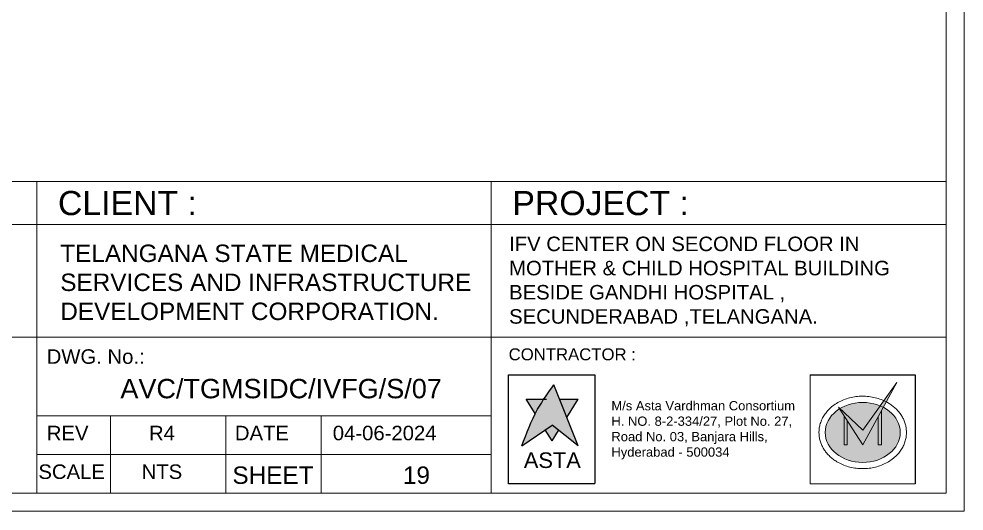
# Model space of a CAD drawing. Extents: x 3552052 to 4102982, y -707811 to -630695.
# Drawn here: x 3739880 to 3749647, y -701711 to -696621 of the extents above; entities that cross this region are included whole.
import ezdxf
from ezdxf.enums import TextEntityAlignment as Align

# ---------------------------------------------------------------- set-up
doc = ezdxf.new("R2010")
doc.units = 0
doc.header["$LTSCALE"] = 6
doc.header["$MEASUREMENT"] = 0
doc.layers.get('0').update_dxf_attribs({"linetype": 'CONTINUOUS', "lineweight": 0})
for name, color, linetype, lineweight in [('0.0', 8, 'CONTINUOUS', 0), ('hatch', 252, 'CONTINUOUS', 0), ('MEP_HVAC_TEXT', 7, 'CONTINUOUS', 0), ('TITLE', 7, 'CONTINUOUS', 0)]:
    doc.layers.add(name, color=color, linetype=linetype, lineweight=lineweight)
doc.styles.add('ARIAL', font='arial.ttf')

# ---------------------------------------------------------------- blocks, each defined once
blk = doc.blocks.new('IVF-CONTRACTOR')
at = {"lineweight": -3, "true_color": 0x293189}
h = blk.add_hatch(color=177, dxfattribs=at)
h.dxf.hatch_style = 1
edge = h.paths.add_edge_path()
edge.add_spline(control_points=[(3037286, -1386527), (3037185, -1386667), (3036944, -1387001), (3036801, -1387388), (3036719, -1387609)], knot_values=[0, 0, 0, 0, 519.520055, 1226.818077, 1226.818077, 1226.818077, 1226.818077], degree=3, periodic=0)
edge.add_line((3036719, -1387609), (3037255, -1387240))
edge.add_line((3037255, -1387240), (3037717, -1387609))
edge.add_line((3037717, -1387609), (3037286, -1386527))
at = {"lineweight": -3, "true_color": 0xc7c8ca}
h = blk.add_hatch(color=9, dxfattribs=at)
h.dxf.hatch_style = 1
edge = h.paths.add_edge_path()
edge.add_spline(control_points=[(3036953, -1387033), (3036967, -1387008), (3037022, -1386919), (3037088, -1386836), (3037139, -1386779)], knot_values=[3356.588859, 3356.588859, 3356.588859, 3356.588859, 3831.174934, 5081.098827, 5081.098827, 5081.098827, 5081.098827], degree=3, periodic=0)
edge.add_line((3037139, -1386779), (3036793, -1386779))
edge.add_line((3036793, -1386779), (3036953, -1387033))
h.paths.add_polyline_path([(3037717, -1386779), (3037386, -1386779), (3037515, -1387102)])
h.paths.add_polyline_path([(3037370, -1387332), (3037255, -1387240), (3037134, -1387323), (3037255, -1387517)])
at = {"true_color": 0xed1f24}
h = blk.add_hatch(color=240, dxfattribs=at)
h.dxf.hatch_style = 1
edge = h.paths.add_edge_path()
edge.add_line((3042329, -1386921), (3042349, -1386951))
edge.add_ellipse((3042760, -1387369), major_axis=(-665, 0), ratio=0.800236, start_angle=-52.6357, end_angle=-51.8324, ccw=False)
edge.add_line((3042356, -1386946), (3042329, -1386921))
at = {"layer": '0.0', "true_color": 0xed1f24}
h = blk.add_hatch(color=240, dxfattribs=at)
h.dxf.hatch_style = 1
edge = h.paths.add_edge_path()
edge.add_line((3042760, -1387590), (3043125, -1386925))
edge.add_ellipse((3042760, -1387369), major_axis=(-665, 0), ratio=0.800236, start_angle=-123.3804, end_angle=-117.8517)
edge.add_line((3043070, -1386899), (3042760, -1387331))
edge.add_line((3042760, -1387331), (3042356, -1386946))
edge.add_ellipse((3042760, -1387369), major_axis=(-665, 0), ratio=0.800236, start_angle=-52.6357, end_angle=-51.8324)
edge.add_line((3042349, -1386951), (3042760, -1387590))
edge = h.paths.add_edge_path()
edge.add_spline(control_points=[(3043179, -1386828), (3043165, -1386821), (3043150, -1386814), (3043136, -1386807)], knot_values=[-2.156071, -2.156071, -2.156071, -2.156071, -2.090953, -2.090953, -2.090953, -2.090953], degree=3, periodic=0)
edge.add_line((3043136, -1386807), (3043070, -1386899))
edge.add_ellipse((3042760, -1387369), major_axis=(-665, 0), ratio=0.800236, start_angle=-123.3804, end_angle=-117.8517, ccw=False)
edge.add_line((3043125, -1386925), (3043179, -1386828))
edge = h.paths.add_edge_path()
edge.add_line((3043367, -1386486), (3043136, -1386807))
edge.add_spline(control_points=[(3043136, -1386807), (3043150, -1386814), (3043165, -1386821), (3043179, -1386828)], knot_values=[-2.156071, -2.156071, -2.156071, -2.156071, -2.090953, -2.090953, -2.090953, -2.090953], degree=3, periodic=0)
edge.add_line((3043179, -1386828), (3043367, -1386486))
at = {"layer": '0.0', "true_color": 0x139b48}
h = blk.add_hatch(color=114, dxfattribs=at)
h.dxf.hatch_style = 1
edge = h.paths.add_edge_path()
edge.add_ellipse((3042760, -1387369), major_axis=(-665, 0), ratio=0.800236, start_angle=-51.8324, end_angle=236.6196)
edge.add_line((3043125, -1386925), (3043091, -1386988))
edge.add_line((3043091, -1386988), (3043091, -1387590))
edge.add_line((3043091, -1387590), (3043036, -1387590))
edge.add_line((3043036, -1387590), (3043036, -1387088))
edge.add_line((3043036, -1387088), (3042760, -1387590))
edge.add_line((3042760, -1387590), (3042484, -1387160))
edge.add_line((3042484, -1387160), (3042484, -1387590))
edge.add_line((3042484, -1387590), (3042428, -1387590))
edge.add_line((3042428, -1387590), (3042428, -1387075))
edge.add_line((3042428, -1387075), (3042349, -1386951))
edge = h.paths.add_edge_path()
edge.add_ellipse((3042760, -1387369), major_axis=(-665, 0), ratio=0.800236, start_angle=-117.8517, end_angle=-52.6357)
edge.add_line((3042356, -1386946), (3042760, -1387331))
edge.add_line((3042760, -1387331), (3043070, -1386899))
at = {"layer": '0.0', "true_color": 0x000000}
h = blk.add_hatch(color=18, dxfattribs=at)
h.dxf.hatch_style = 1
h.paths.add_polyline_path([(3042484, -1387160), (3042428, -1387075), (3042428, -1387590), (3042484, -1387590)])
h.paths.add_polyline_path([(3043036, -1387590), (3043091, -1387590), (3043091, -1386988), (3043036, -1387088)])
at = {"lineweight": -3}
for p, q in [((3036484, -1386350), (3038013, -1386350)), ((3036484, -1388267), (3036484, -1386350)), ((3036485, -1386350), (3038009, -1386350)), ((3036485, -1388278), (3036485, -1386350)), ((3038013, -1386350), (3038013, -1388267)), ((3041829, -1386350), (3043688, -1386350)), ((3043688, -1386350), (3043688, -1388278)), ((3038011, -1388278), (3036483, -1388278))]:
    blk.add_line(p, q, dxfattribs=at)
at = {"color": 251, "lineweight": -3, "true_color": 0x636466}
for p, q in [((3037717, -1387609), (3037286, -1386527)), ((3036793, -1386779), (3037155, -1386779)), ((3036953, -1387033), (3036793, -1386779)), ((3037386, -1386779), (3037717, -1386779)), ((3037515, -1387102), (3037717, -1386779)), ((3036719, -1387609), (3037255, -1387240)), ((3037717, -1387609), (3037255, -1387240)), ((3037255, -1387517), (3037134, -1387323)), ((3037255, -1387517), (3037370, -1387332))]:
    blk.add_line(p, q, dxfattribs=at)
blk.add_spline([(3036719, -1387609), (3036998, -1386959), (3037286, -1386527)], degree=3, dxfattribs=at)
at = {"layer": '0.0'}
for p, q in [((3036485, -1386350), (3038009, -1386350)), ((3036485, -1388278), (3036485, -1386350)), ((3036485, -1388278), (3036485, -1386350)), ((3036485, -1386350), (3038009, -1386350)), ((3038013, -1386350), (3038013, -1388278)), ((3041829, -1386350), (3043688, -1386350)), ((3041829, -1388278), (3041829, -1386350)), ((3043688, -1386350), (3043688, -1388278)), ((3038009, -1388278), (3036485, -1388278)), ((3043688, -1388278), (3041829, -1388278))]:
    blk.add_line(p, q, dxfattribs=at)
at = {"layer": '0.0', "color": 18, "true_color": 0x000000}
for p, q in [((3042760, -1387590), (3043367, -1386486)), ((3042760, -1387331), (3043367, -1386486)), ((3042760, -1387590), (3042329, -1386921)), ((3042329, -1386921), (3042760, -1387331)), ((3042428, -1387075), (3042428, -1387590)), ((3043036, -1387088), (3043036, -1387590)), ((3043091, -1387590), (3043091, -1386988)), ((3042484, -1387590), (3042484, -1387160)), ((3042428, -1387590), (3042484, -1387590)), ((3043036, -1387590), (3043091, -1387590))]:
    blk.add_line(p, q, dxfattribs=at)
at = {"layer": '0.0'}
blk.add_ellipse((3042760, -1387369), major_axis=(-665, 0), ratio=0.800236, start_param=-3.141592653589793, end_param=3.141592653589793, dxfattribs=at)
blk.add_open_spline([(3043535, -1387369), (3043535, -1387353), (3043534, -1387336), (3043530, -1387296), (3043527, -1387272), (3043516, -1387226), (3043509, -1387202), (3043492, -1387157), (3043483, -1387135), (3043460, -1387092), (3043448, -1387071), (3043420, -1387031), (3043405, -1387011), (3043372, -1386974), (3043355, -1386956), (3043318, -1386922), (3043298, -1386906), (3043258, -1386875), (3043236, -1386861), (3043183, -1386829), (3043150, -1386812), (3043081, -1386783), (3043045, -1386771), (3042972, -1386750), (3042935, -1386742), (3042860, -1386731), (3042821, -1386728), (3042745, -1386726), (3042706, -1386727), (3042630, -1386735), (3042593, -1386741), (3042518, -1386757), (3042482, -1386768), (3042412, -1386794), (3042377, -1386809), (3042312, -1386843), (3042280, -1386862), (3042221, -1386905), (3042194, -1386928), (3042147, -1386974), (3042127, -1386996), (3042091, -1387042), (3042074, -1387067), (3042045, -1387117), (3042033, -1387143), (3042012, -1387197), (3042003, -1387225), (3041992, -1387276), (3041988, -1387299), (3041984, -1387347), (3041984, -1387371), (3041986, -1387418), (3041989, -1387442), (3041997, -1387489), (3042003, -1387512), (3042018, -1387557), (3042026, -1387580), (3042047, -1387623), (3042058, -1387645), (3042084, -1387686), (3042098, -1387706), (3042129, -1387744), (3042145, -1387762), (3042180, -1387798), (3042199, -1387814), (3042238, -1387846), (3042259, -1387861), (3042311, -1387894), (3042343, -1387912), (3042409, -1387944), (3042444, -1387957), (3042515, -1387980), (3042552, -1387989), (3042626, -1388003), (3042664, -1388007), (3042740, -1388012), (3042778, -1388012), (3042854, -1388008), (3042892, -1388003), (3042966, -1387989), (3043003, -1387980), (3043074, -1387958), (3043109, -1387944), (3043175, -1387913), (3043208, -1387895), (3043268, -1387856), (3043297, -1387834), (3043351, -1387787), (3043376, -1387761), (3043416, -1387713), (3043432, -1387690), (3043462, -1387643), (3043475, -1387619), (3043497, -1387569), (3043507, -1387543), (3043522, -1387491), (3043527, -1387464), (3043533, -1387415), (3043535, -1387392), (3043535, -1387369)], degree=3, knots=[-3.141593, -3.141593, -3.141593, -3.141593, -3.06788, -3.06788, -2.960953, -2.960953, -2.854026, -2.854026, -2.747099, -2.747099, -2.640172, -2.640172, -2.533245, -2.533245, -2.426319, -2.426319, -2.319392, -2.319392, -2.212465, -2.212465, -2.059875, -2.059875, -1.907286, -1.907286, -1.754697, -1.754697, -1.602107, -1.602107, -1.449518, -1.449518, -1.296928, -1.296928, -1.144339, -1.144339, -0.99175, -0.99175, -0.83916, -0.83916, -0.686571, -0.686571, -0.558641, -0.558641, -0.43071, -0.43071, -0.30278, -0.30278, -0.17485, -0.17485, -0.068516, -0.068516, 0.037819, 0.037819, 0.144154, 0.144154, 0.250488, 0.250488, 0.356823, 0.356823, 0.463157, 0.463157, 0.569492, 0.569492, 0.675826, 0.675826, 0.782161, 0.782161, 0.888495, 0.888495, 1.039928, 1.039928, 1.191361, 1.191361, 1.342794, 1.342794, 1.494227, 1.494227, 1.64566, 1.64566, 1.797093, 1.797093, 1.948526, 1.948526, 2.099959, 2.099959, 2.251392, 2.251392, 2.402825, 2.402825, 2.554258, 2.554258, 2.675591, 2.675591, 2.796924, 2.796924, 2.918258, 2.918258, 3.039591, 3.039591, 3.141593, 3.141593, 3.141593, 3.141593], dxfattribs=at)
at = {"lineweight": -3, "attachment_point": 1, "style": 'ARIAL'}
for s, width, gutter_width, insert, char_height in [('{\\C256;CONTRACTOR :}', 3919.85, 1060, (3036485, -1385878), 212.06), ('{\\C256;M/s Asta Vardhman Consortium\\PH. NO. 8-2-334/27, Plot No. 27, Road No. 03, Banjara Hills, Hyderabad - 500034}', 3696.75, 822, (3038306, -1386813), 164.38)]:
    blk.add_mtext_dynamic_manual_height_columns(s, width=width, gutter_width=gutter_width, heights=[0], dxfattribs=dict(at, insert=insert, char_height=char_height))
at = {"lineweight": 100, "insert": (3036754, -1387723), "char_height": 276.9, "attachment_point": 1, "style": 'ARIAL'}
blk.add_mtext_dynamic_manual_height_columns('ASTA', width=997.56, gutter_width=254, heights=[0], dxfattribs=at)

msp = doc.modelspace()

# ---------------------------------------------------------------- linework, layer by layer
for p, q in [((3749460, -698301.3), (3731809.8, -698301.3)), ((3740064.2, -701524.1), (3740064.2, -698301.3))]:
    msp.add_line(p, q)
at = {"color": 7}
msp.add_line((3749460, -701524.1), (3740064.2, -701524.1), dxfattribs=at)
for points in [[(3749646.8, -681192.4), (3749646.8, -701710.9), (3731623, -701710.9), (3731623, -681192.4)], [(3749460, -681379.2), (3749460, -701524.1), (3731809.8, -701524.1), (3731809.8, -681379.2)]]:
    msp.add_lwpolyline(points, close=True)
at = {"layer": 'hatch', "color": 7}
msp.add_line((3749460, -698300.5), (3749460, -701524.1), dxfattribs=at)
at = {"layer": 'MEP_HVAC_TEXT', "linetype": 'ByBlock'}
for p, q in [((3744760, -698301.3), (3744760, -701524.1)), ((3740064.2, -698745.5), (3734662.7, -698745.5)), ((3744760, -698745.5), (3740064.2, -698745.5)), ((3744760, -698745.5), (3749460, -698745.5)), ((3740064.2, -699912.3), (3734662.7, -699912.3)), ((3744760, -699912.7), (3740060, -699912.3)), ((3744760, -699912.7), (3749460, -699912.3)), ((3740064.2, -700724.1), (3744760, -700724.1)), ((3740827.5, -700724.1), (3740827.5, -701524.1)), ((3742016.5, -700724.1), (3742016.5, -701524.1)), ((3743002.9, -700724.1), (3743002.9, -701524.1)), ((3740064.2, -701124.1), (3744760, -701124.1))]:
    msp.add_line(p, q, dxfattribs=at)

# ---------------------------------------------------------------- block references
at = {"color": 240, "true_color": 0xed1f24, "xscale": 0.5830909662492498, "yscale": 0.5830909662492498, "zscale": 0.5830909662492498}
msp.add_blockref('IVF-CONTRACTOR', (1974393.6, 108065.1), dxfattribs=at)

# ---------------------------------------------------------------- texts
at = {"layer": 'TITLE', "color": 7, "style": 'ARIAL'}
for s, height, p in [('CLIENT :', 250, (3740283.4, -698650.3)), ('PROJECT :', 250, (3744979.2, -698650.3)), ('DWG. No.:', 150, (3740166.8, -700187.7))]:
    msp.add_text(s, height=height, dxfattribs=at).set_placement(p)
for s, height, p in [('REV', 150, (3740383.6, -700903.4)), ('R4', 150, (3741358.5, -700903.4)), ('DATE', 150, (3742391.2, -700903.4)), ('04-06-2024', 150, (3743659.2, -700903.4)), ('SCALE', 150, (3740425, -701303.4)), ('NTS', 150, (3741357.6, -701303.4)), ('SHEET', 180, (3742505.1, -701339.2)), ('19', 180, (3743987.7, -701339.2))]:
    msp.add_text(s, height=height, dxfattribs=at).set_placement(p, align=Align.MIDDLE_CENTER)
at = {"layer": 'TITLE', "color": 7, "attachment_point": 1, "style": 'ARIAL'}
for s, width, gutter_width, insert, char_height in [('\\pxql;IFV CENTER ON SECOND FLOOR IN MOTHER & CHILD HOSPITAL BUILDING BESIDE GANDHI HOSPITAL , SECUNDERABAD ,TELANGANA. ', 4493.629, 10, (3744945.3, -698872.4), 150), ('{\\C256;TELANGANA STATE MEDICAL SERVICES AND INFRASTRUCTURE DEVELOPMENT CORPORATION.}', 4493.629, 10, (3740307.1, -698954.6), 180), ('\\pxqc;AVC/TGMSIDC/IVFG/S/07', 5392.273, 12, (3739893.2, -700344), 200)]:
    msp.add_mtext_dynamic_manual_height_columns(s, width=width, gutter_width=gutter_width, heights=[0], dxfattribs=dict(at, insert=insert, char_height=char_height))

doc.saveas('drawing.dxf')
